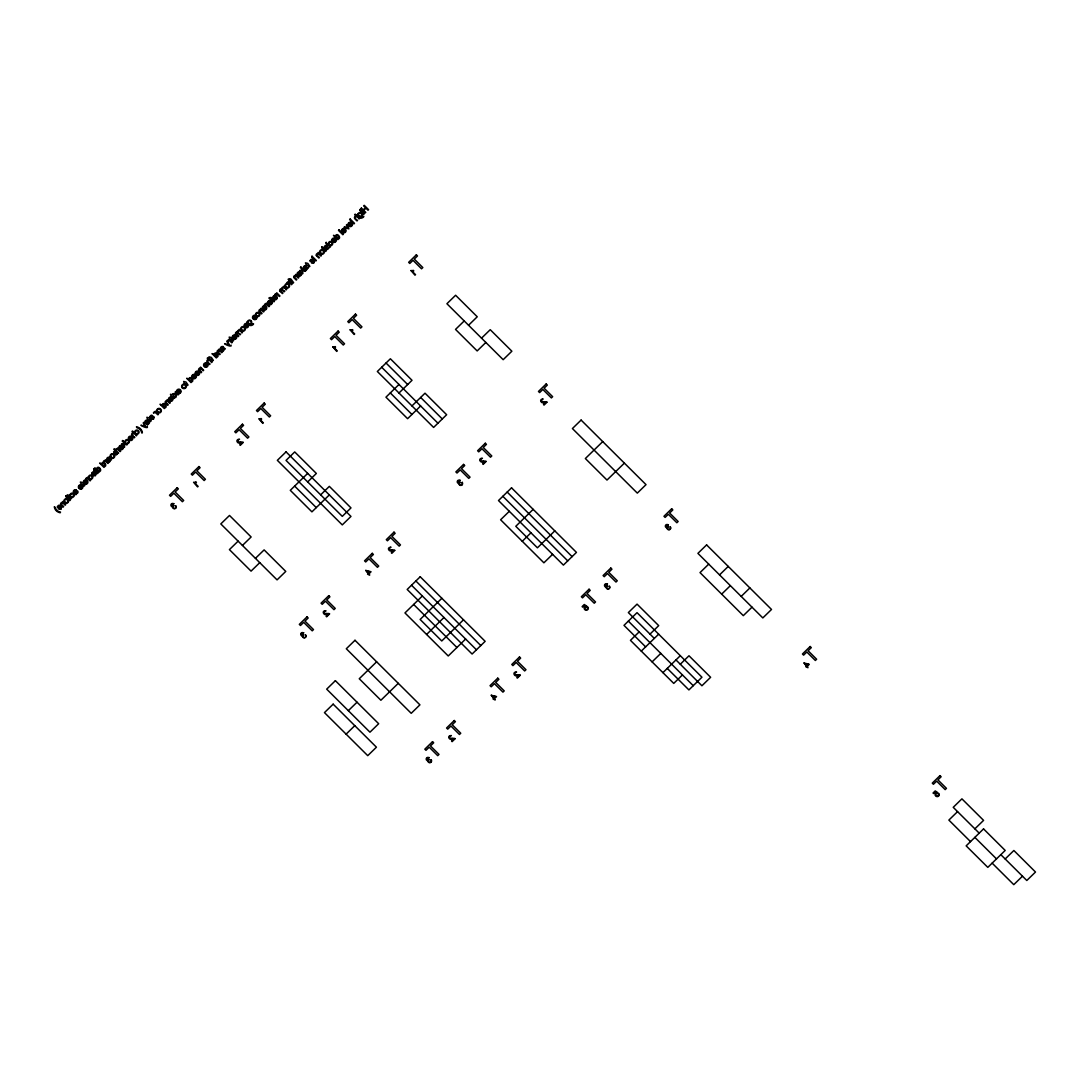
<?xml version="1.0" encoding="UTF-8"?>
<svg xmlns="http://www.w3.org/2000/svg" width="1090" height="1090" viewBox="0 0 1090 1090"><rect width="100%" height="100%" fill="white"/><g stroke="black" fill="none" stroke-linecap="round" stroke-linejoin="round"><path stroke-width="1.5" d="M236.298 333.267L237.484 332.518L240.059 334.807L240.59 334.276C235.113 332.327 240.154 328.335 241.925 332.981L242.471 332.464L239.337 329.344L239.296 330.243M280.498 290.226L281.683 289.477L284.258 291.752L284.79 291.234C279.34 289.327 284.34 285.253 286.139 289.926L286.67 289.409L283.536 286.302L283.495 287.201M310.146 260.551L310.105 261.055A1.649 1.621 10 0 0 310.405 261.709L312.258 259.842M324.329 246.749L324.275 247.253A1.649 1.621 10 0 0 324.575 247.907L326.428 246.04M57.429 506.687L57.375 507.191A1.649 1.621 10 0 0 57.688 507.845L59.528 505.964M91.846 473.169L91.792 473.673A1.649 1.621 10 0 0 92.105 474.327L93.944 472.447M149.875 416.653L149.821 417.157A1.649 1.621 10 0 0 150.134 417.811M59.528 506.659L58.792 509.153L61.081 509.234L61.558 506.796L60.877 508.58M93.931 473.169L93.222 475.676L95.443 475.758L96.029 473.36L95.293 475.063M151.96 416.653L151.265 419.159L153.527 419.2L154.003 416.762L153.322 418.546M312.244 260.565L311.536 263.058L313.811 263.112L314.288 260.673L313.593 262.458M326.414 246.762C323.062 254.556 332.259 244.964 327.763 248.656M147.327 426.572C148.88 428.956 142.368 426.708 140.923 425.195L144.888 426.326L143.226 422.947L143.798 422.375L145.747 426.667M231.026 345.053C232.579 347.478 225.916 345.135 224.608 343.677L228.573 344.822L226.924 341.429L227.497 340.87L229.445 345.162M173.937 503.594L171.716 504.479L172.724 505.842A1.581 1.553 10 0 0 173.514 505.419M303.769 632.718L301.521 633.658L302.543 634.966A1.581 1.553 10 0 0 303.333 634.544M460.307 480.281L458.1 481.126L459.081 482.529A1.581 1.553 10 0 0 459.871 482.107M429.269 757.55L427.048 758.436L428.043 759.798A1.581 1.553 10 0 0 428.833 759.376M607.539 583.927L605.318 584.812L606.326 586.175A1.581 1.553 10 0 0 607.103 585.752L607.716 586.066A1.444 1.417 10 0 0 606.926 588.055A1.444 1.417 10 0 0 609.092 588.477A1.444 1.417 10 0 0 609.146 586.311M668.415 524.644L666.194 525.53L667.189 526.892A1.581 1.553 10 0 0 667.979 526.47M76.327 489.846L74.324 490.786L74.338 492.012M109.736 457.323L107.815 458.154L107.746 459.476M147.858 420.195L145.856 421.121L145.869 422.348M223.45 346.566L221.488 347.451L221.461 348.732M306.454 265.742L304.532 266.573L304.464 267.895M170.462 400.602L169.986 401.202A2.235 2.207 10 0 0 172.942 399.213A2.235 2.207 10 0 0 169.836 397.223A2.235 2.207 10 0 0 169.114 400.793M299.028 275.389L298.537 275.988A2.235 2.207 10 0 0 301.508 274.012A2.235 2.207 10 0 0 298.387 272.023A2.235 2.207 10 0 0 297.679 275.593M269.38 298.551C267.527 297.652 271.437 297.216 271.737 297.788L274.394 301.358L273.863 301.875L271.151 299.164L270.538 299.764L270.007 298.197M288.605 279.83C286.765 278.904 290.676 278.509 290.962 279.067L293.619 282.637L293.087 283.155L290.376 280.443L289.763 281.043L289.259 279.476M54.5 506.864L55.14 507.395A6.785 6.676 10 0 0 55.29 507.831A6.962 6.853 10 0 0 56.83 510.175M136.495 427.007L137.013 427.634M79.393 488.456L81.736 486.167M84.448 483.524L86.805 481.249A1.444 1.417 10 0 1 85.333 483.619M119.886 449.026L122.23 446.737A1.444 1.417 10 0 1 120.758 449.121M129.329 439.829L131.672 437.54A1.444 1.417 10 0 1 130.201 439.924M169.481 400.725L171.825 398.436A1.444 1.417 10 0 1 170.353 400.82M177.575 392.836L179.918 390.561M192.766 378.053L195.11 375.764A1.444 1.417 10 0 1 193.639 378.135M196.132 374.769L198.489 372.48M204.579 366.54L206.923 364.264A1.444 1.417 10 0 1 205.451 366.635M233.26 338.609L235.603 336.32A1.444 1.417 10 0 1 234.132 338.704M245.059 327.109L247.416 324.82A1.444 1.417 10 0 1 245.945 327.204M253.507 318.893L255.85 316.604A1.444 1.417 10 0 1 254.379 318.989M263.29 309.356L265.633 307.08A1.444 1.417 10 0 1 264.175 309.451M268.685 304.11L271.042 301.821M273.753 299.178L276.097 296.889A1.444 1.417 10 0 1 274.625 299.26M298.033 275.525L300.39 273.236A1.444 1.417 10 0 1 298.919 275.606M332.791 241.68L335.134 239.391M342.573 232.143L344.917 229.867A1.444 1.417 10 0 1 343.459 232.238M348.991 225.903L351.334 223.614A1.444 1.417 10 0 1 349.863 225.998M60.168 512.504L60.55 512.123A7.725 7.603 10 0 1 56.789 510.215M142.163 432.648L141.782 433.016A7.725 7.603 10 0 0 139.874 429.296A6.853 6.744 10 0 0 137.013 427.634M350.122 329.807L354.127 334.466L354.659 333.935L351.266 330.57A4.673 4.592 10 0 0 352.969 330.147M410.998 270.524L414.99 275.171L415.535 274.653L412.143 271.287A4.673 4.592 10 0 0 413.846 270.865M243.152 442.54L240.277 445.333L239.773 444.829L241.898 442.758A2.97 2.929 10 0 0 241.094 442.69C237.416 444.952 234.609 438.957 239.541 439.27C238.901 438.889 235.154 442.417 240.44 442.036M238.124 541.144L229.418 549.619L251.054 571.133L259.761 562.672M307.693 473.387L290.294 490.323L311.931 511.85L329.33 494.915M398.994 384.457L385.955 397.169L407.592 418.683L420.631 405.984M464.217 320.937L455.525 329.412L477.161 350.939L485.854 342.464M242.443 545.45L251.136 536.975L229.5 515.461L220.807 523.922L277.064 579.88L285.757 571.419L264.121 549.891L255.428 558.366M307.666 481.93L316.359 473.455L294.722 451.941L286.03 460.402L342.287 516.36L350.98 507.899L329.344 486.372L320.651 494.846M398.981 393L412.02 380.301L390.383 358.774L377.344 371.486L433.602 427.43L446.641 414.731L425.005 393.204L411.966 405.916M468.55 325.242L477.243 316.781L455.606 295.254L446.914 303.728L503.171 359.686L511.864 351.212L490.228 329.684L481.535 338.159M329.493 614.011L326.618 616.804L326.114 616.3L328.24 614.229A2.97 2.929 10 0 0 327.436 614.174C323.58 616.572 321.032 609.978 326.046 610.85C324.779 610.386 321.741 613.956 326.782 613.506M394.716 550.491L391.841 553.284L391.337 552.78L393.463 550.709A2.97 2.929 10 0 0 392.659 550.654C388.953 552.753 386.146 547.112 391.024 547.18C390.697 546.894 386.609 550.368 392.005 549.987M486.031 461.56L483.156 464.367L482.638 463.85L484.778 461.779A2.97 2.929 10 0 0 483.974 461.724C480.322 463.999 477.461 457.895 482.42 458.304C481.821 457.991 478.019 461.452 483.32 461.056M546.908 402.278L544.033 405.071L543.515 404.567L545.654 402.496A2.97 2.929 10 0 0 544.85 402.442C541.43 404.594 538.269 399.076 543.12 398.926C543.161 398.681 538.637 402.128 544.196 401.774M422.348 595.985L404.962 612.934L448.235 655.976L465.621 639.026M509.316 511.292L500.61 519.767L543.896 562.808L552.589 554.333M376.636 661.807L359.25 678.743L380.887 700.257L398.286 683.321M441.859 598.287L420.127 619.461L441.763 640.975L463.495 619.801M533.173 509.357L515.788 526.293L537.424 547.82L554.81 530.871M602.743 441.6L585.357 458.536L606.994 480.063L624.379 463.127M348.323 710.68L357.03 702.205M426.599 634.448L443.984 617.512M522.246 541.294L530.953 532.819M346.102 734.142L354.795 725.668M454.993 738.829L452.118 741.636L451.614 741.118L453.74 739.047A2.97 2.929 10 0 0 452.936 738.993C449.38 741.255 446.341 735.232 451.383 735.573C450.633 735.232 447.023 738.707 452.282 738.325M520.216 675.309L517.341 678.116L516.837 677.599L518.963 675.528A2.97 2.929 10 0 0 518.159 675.473C514.534 677.735 511.605 671.685 516.606 672.053C516.02 671.699 512.191 675.187 517.505 674.805M639.162 631.887L630.456 640.348L673.743 683.403L682.435 674.928M708.732 564.13L700.025 572.604L743.312 615.646L752.005 607.171M649.994 634.107L658.701 625.633L637.051 604.119L628.358 612.58L654.327 638.413M641.274 651.111L658.673 634.176M719.55 574.893L728.243 566.419M652.106 661.875L660.799 653.401M721.675 594.118L730.368 585.657M662.924 672.639L680.31 655.703M741.186 596.407L749.879 587.946M680.296 664.232L688.989 655.771L710.625 677.285L701.933 685.76L675.964 659.927M957.565 811.628L948.872 820.089L970.509 841.616M974.869 828.836L983.575 820.375L961.925 798.847L953.232 807.322L979.202 833.142M1005.171 858.975L1013.864 850.5L1035.5 872.027L1026.807 880.488L1000.838 854.669M1022.475 876.183L1013.782 884.658L992.145 863.13M587.333 607.62L587.946 607.116A2.003 1.976 10 0 1 586.093 610.209A2.085 2.044 10 0 1 585.739 606.176M938.258 794.024L938.872 793.52A2.003 1.976 10 0 1 937.019 796.613A2.085 2.044 10 0 1 936.664 792.58M462.433 482.298L461.833 482.747A1.444 1.417 10 0 1 461.86 484.832A1.444 1.417 10 0 1 459.694 484.41A1.444 1.417 10 0 1 460.457 482.38M150.12 417.811L151.973 415.93M327.504 248.902L326.441 248.248A7.575 7.453 10 0 1 326.7 247.811A14.77 14.524 10 0 0 326.986 247.321L327.232 245.918L326.033 245.264A2.194 2.153 10 0 0 324.411 246.776M313.334 262.704L312.271 262.05A7.575 7.453 10 0 1 312.53 261.614A14.77 14.524 10 0 0 312.816 261.123L313.062 259.72L311.863 259.066A2.194 2.153 10 0 0 310.241 260.578M153.05 418.805L152.001 418.151A7.575 7.453 10 0 1 152.259 417.702A14.77 14.524 10 0 0 152.532 417.225L152.777 415.808L151.646 415.154A2.194 2.153 10 0 0 149.957 416.68M95.021 475.322L93.972 474.668A7.575 7.453 10 0 1 94.217 474.218A14.77 14.524 10 0 0 94.503 473.741L94.748 472.324L93.481 471.684A2.194 2.153 10 0 0 91.928 473.196M60.604 508.839L59.555 508.185A7.575 7.453 10 0 1 59.8 507.736A14.77 14.524 10 0 0 60.086 507.259L60.332 505.842L59.133 505.188A2.194 2.153 10 0 0 57.511 506.714M223.641 348.282L223.191 348.555A6.131 6.036 10 0 1 222.033 349.291L223.695 349.89L224.377 348.418M148.049 421.912L147.545 422.212A6.131 6.036 10 0 1 146.428 422.92L148.049 423.533L148.826 422.103M109.913 459.04L109.422 459.34A6.131 6.036 10 0 1 108.305 460.048L109.927 460.661L110.703 459.231M76.518 491.576L76.014 491.876A6.131 6.036 10 0 1 74.91 492.571L76.518 493.184L77.308 491.754M306.631 267.459L306.14 267.759A6.131 6.036 10 0 1 305.023 268.467L306.644 269.08L307.394 267.622M200.356 368.488L199.293 369.728L201.636 372.221L201.105 372.739L199.007 370.655A3.352 3.297 10 0 1 198.666 370.246A1.567 1.54 10 0 1 200.451 368.175M166.947 401.038L165.871 402.264L168.228 404.758L167.697 405.276L165.598 403.191A3.352 3.297 10 0 1 165.258 402.796A1.567 1.54 10 0 1 167.042 400.725M295.499 275.825L294.436 277.064L296.793 279.558L296.262 280.076L294.205 278.032A3.352 3.297 10 0 1 293.81 277.582A1.567 1.54 10 0 1 295.608 275.511M62.348 502.899L61.285 504.125L63.629 506.618L63.097 507.136L61.013 505.052A3.352 3.297 10 0 1 60.659 504.656A1.567 1.54 10 0 1 62.457 502.585M218.913 350.421L217.85 351.648L220.207 354.141L219.676 354.659L217.619 352.615A3.352 3.297 10 0 1 217.223 352.179A1.567 1.54 10 0 1 219.022 350.108M287.324 282.8L289 282.433L291.534 284.667L292.066 284.149L288.932 281.029L288.932 281.969M275.184 294.627L276.86 294.259L279.394 296.494L279.926 295.976L276.792 292.856L276.792 293.796M264.734 304.805L266.41 304.451L268.93 306.685L269.475 306.154L266.341 303.047L266.328 303.987M227.606 340.952L229.282 340.598L231.816 342.832L232.347 342.315L229.213 339.194L229.213 340.135A1.472 1.444 10 0 0 227.333 340.857M153.704 412.933L155.38 412.579L157.914 414.813L158.445 414.295L155.311 411.175L155.311 412.115M115.921 449.734L117.597 449.366L120.132 451.601L120.663 451.083L117.529 447.963L117.529 448.903M103.768 461.56L105.444 461.206L107.978 463.441L108.51 462.923L105.376 459.803L105.376 460.743A1.472 1.444 10 0 0 103.482 461.465M85.892 478.973L87.568 478.619L90.102 480.854L90.633 480.322L87.5 477.216L87.5 478.156M936.692 792.757L935.302 791.831L933.571 793.52L933.054 793.016L935.22 790.918L937.863 792.716L937.427 793.261A1.376 1.349 10 0 0 935.915 794.774A1.376 1.349 10 0 0 937.727 795.904A1.376 1.349 10 0 0 938.422 793.915M585.78 606.353L584.376 605.427L582.646 607.116L582.142 606.612L584.294 604.514L586.938 606.312L586.502 606.857A1.376 1.349 10 0 0 584.989 608.37A1.376 1.349 10 0 0 586.802 609.501A1.376 1.349 10 0 0 587.51 607.512M668.061 526.375L668.592 526.783A1.444 1.417 10 0 0 667.802 528.773A1.444 1.417 10 0 0 669.969 529.195A1.444 1.417 10 0 0 670.023 527.029M173.596 505.338L174.114 505.733A1.444 1.417 10 0 0 173.337 507.722A1.444 1.417 10 0 0 175.49 508.144A1.444 1.417 10 0 0 175.544 505.978M358.092 214.43L357.22 214.526C360.681 223.109 367.548 212.931 361.294 217.401A4.197 4.128 10 0 1 360.681 216.883L360.49 216.706A1.608 1.581 10 0 0 361.717 216.338M356.239 216.202L354.686 214.648L355.217 214.131L359.55 218.436L359.019 218.954C357.193 214.58 352.37 217.646 357.52 220.412L356.989 220.929L354.999 218.954A1.853 1.826 10 0 1 356.267 215.861M974.855 837.379L996.492 858.893M318.253 253.357L318.28 252.444L321.414 255.564L320.882 256.082L319.179 254.379A1.758 1.73 10 0 0 318.13 253.738L317.04 255.046L319.397 257.54L318.866 258.058L316.849 256.055A3.352 3.297 10 0 1 316.413 255.564M386.037 363.011L407.674 384.538M420.658 397.441L442.295 418.969M295.649 275.375L295.676 274.462L298.81 277.582L298.279 278.1L296.575 276.397A1.758 1.73 10 0 0 295.526 275.756M381.691 367.248L437.948 423.206M507.191 492.067L572.1 556.636M502.844 496.304L567.754 560.86M628.344 621.123L693.254 685.692M390.302 392.931L411.938 414.459M645.634 646.874L623.998 625.36L637.037 612.662L701.946 677.217L688.907 689.916L667.271 668.402M280.253 291.425L282.405 293.564L282.937 293.047L280.58 290.635M247.757 321.877L246.885 321.986C250.387 330.474 257.322 320.487 250.918 324.82A4.197 4.128 10 0 1 250.346 324.329L250.155 324.166A1.608 1.581 10 0 0 251.381 323.798M236.053 334.48L238.206 336.619L238.737 336.102L236.394 333.704M219.063 349.958L219.09 349.059L222.224 352.165L221.692 352.683L219.989 350.994M208.79 359.795L207.25 358.242L207.781 357.724L212.1 362.03L211.569 362.548C209.757 358.133 204.92 361.362 210.07 364.006L209.539 364.523L207.55 362.548M261.15 418.587L261.668 419.105A4.673 4.592 10 0 1 259.965 419.5L263.344 422.866L262.813 423.383L258.821 418.737A3.788 3.72 10 0 0 261.123 418.533M415.876 580.997L480.785 645.553M200.492 368.038L200.533 367.126L203.666 370.246L203.135 370.764L201.418 369.06M411.53 585.235L476.439 649.79M294.641 486.099L316.277 507.613M413.655 604.46L456.928 647.501M167.083 400.589L167.124 399.676L170.258 402.782L169.713 403.314L168.01 401.611A1.758 1.73 10 0 0 166.961 400.956M195.928 482.107L196.445 482.625A4.673 4.592 10 0 1 194.742 483.02L198.121 486.385L197.59 486.903L193.598 482.257A3.788 3.72 10 0 0 195.9 482.053M133.552 433.071L131.999 431.531L132.53 431.013L136.85 435.319L136.318 435.837C134.615 431.517 129.628 434.474 134.819 437.294L134.288 437.812L132.299 435.837M62.498 502.449L62.525 501.536L65.659 504.656L65.127 505.174L63.411 503.471A1.758 1.73 10 0 0 62.375 502.831M212.441 360.286L209.498 358.406L208.939 356.798L211.365 357.397L213.368 360.368L212.155 361.049M173.964 397.755L171.021 395.874L170.462 394.267L172.888 394.866L174.891 397.836L173.678 398.518M70.714 498.307L67.771 496.427L67.212 494.819L69.637 495.419L71.654 498.389L70.428 499.07M308.933 266.314L305.99 264.42L305.432 262.813L307.857 263.412L309.86 266.382L308.647 267.064M232.674 340.571L229.731 338.69L229.172 337.083L231.611 337.682L233.614 340.652L232.388 341.334M187.126 384.947L184.183 383.067L183.624 381.445L186.049 382.045L188.052 385.015L186.84 385.71M150.338 420.767L147.395 418.873L146.837 417.266L149.262 417.865L151.278 420.835L150.052 421.53M83.876 485.486L80.933 483.606L80.374 481.998L82.799 482.598L84.816 485.568L83.589 486.249M348.691 224.145A1.621 1.594 10 0 0 349.127 224.908C353.691 223.273 348.541 221.72 348.718 224.131M204.307 364.782C204.13 362.343 209.307 363.937 204.702 365.559A1.621 1.594 10 0 1 204.28 364.782M169.209 398.967C169.032 396.528 174.209 398.123 169.604 399.744A1.621 1.594 10 0 1 169.182 398.967M79.12 486.699C78.943 484.26 84.121 485.854 79.516 487.475A1.621 1.594 10 0 1 79.093 486.699M609.419 586.134A1.853 1.812 10 0 1 608.274 589.036A1.853 1.812 10 0 1 606.217 586.652M606.503 587.074A1.69 1.662 10 0 1 604.555 584.989A1.69 1.662 10 0 1 607.307 584.199M517.573 674.996A4.088 4.019 10 0 1 520.312 675.091M431.149 759.757A1.853 1.812 10 0 1 430.005 762.659A1.853 1.812 10 0 1 427.934 760.275M428.234 760.697A1.69 1.662 10 0 1 426.272 758.613A1.69 1.662 10 0 1 429.024 757.809M430.877 759.934A1.444 1.417 10 0 1 430.822 762.101A1.444 1.417 10 0 1 428.656 761.678A1.444 1.417 10 0 1 429.433 759.648M452.35 738.516A4.088 4.019 10 0 1 455.089 738.611M60.141 512.722A6.799 6.69 10 0 1 54.337 506.877M70.673 495.296A1.458 1.431 10 0 1 72.185 493.825A1.458 1.431 10 0 1 73.561 495.432A1.458 1.431 10 0 1 71.831 496.645M70.073 495.8A2.139 2.098 10 0 1 71.981 493.13A2.139 2.098 10 0 1 74.229 495.555A2.139 2.098 10 0 1 71.341 497.176M76.232 490.01A1.962 1.921 10 0 0 73.371 492.108A3.27 3.216 10 0 0 73.752 492.462L75.156 493.893A2.957 2.902 10 0 1 75.823 494.778L76.327 494.274A1.621 1.594 10 0 0 76.041 493.784C79.12 493.702 78.207 489.601 76.205 491.004A3.624 3.556 10 0 0 75.864 491.222L75.66 491.358A7.807 7.684 10 0 1 74.488 492.162M81.764 486.154A1.444 1.417 10 0 1 80.265 488.552M79.025 488.538A2.235 2.207 10 0 1 79.747 484.955A2.235 2.207 10 0 1 82.867 486.944A2.235 2.207 10 0 1 79.856 489.056M84.094 483.606A2.235 2.207 10 0 1 84.802 480.022A2.235 2.207 10 0 1 87.922 482.012A2.235 2.207 10 0 1 84.911 484.123M85.606 478.878A1.472 1.444 10 0 1 87.541 478.06M89.23 477.229A1.458 1.431 10 0 1 90.742 475.758A1.458 1.431 10 0 1 92.119 477.366A1.458 1.431 10 0 1 90.388 478.578M88.631 477.72A2.139 2.098 10 0 1 90.538 475.049A2.139 2.098 10 0 1 92.786 477.488A2.139 2.098 10 0 1 89.898 479.096M109.64 457.487A1.962 1.921 10 0 0 106.779 459.571A3.27 3.216 10 0 0 107.161 459.939L108.564 461.356A2.957 2.902 10 0 1 109.232 462.255L109.722 461.738A1.621 1.594 10 0 0 109.436 461.247L111.602 459.612L109.749 458.399A3.624 3.556 10 0 0 109.259 458.686L109.068 458.836A7.807 7.684 10 0 1 107.896 459.626M115.635 449.625A1.472 1.444 10 0 1 117.556 448.808M119.519 449.107A2.235 2.207 10 0 1 120.241 445.524A2.235 2.207 10 0 1 123.347 447.513A2.235 2.207 10 0 1 120.336 449.625M125.663 441.736A1.458 1.431 10 0 1 127.176 440.265A1.458 1.431 10 0 1 128.566 441.872A1.458 1.431 10 0 1 126.835 443.085M125.064 442.24A2.139 2.098 10 0 1 126.985 439.57A2.139 2.098 10 0 1 129.22 441.995A2.139 2.098 10 0 1 126.331 443.603M128.961 439.897A2.235 2.207 10 0 1 129.683 436.327A2.235 2.207 10 0 1 132.803 438.316A2.235 2.207 10 0 1 129.778 440.428M132.217 435.932A1.853 1.826 10 0 1 133.58 432.744M135.46 432.199A1.458 1.431 10 0 1 136.972 430.727A1.458 1.431 10 0 1 138.348 432.335A1.458 1.431 10 0 1 136.618 433.561M134.847 432.703A2.139 2.098 10 0 1 136.768 430.032A2.139 2.098 10 0 1 139.002 432.471A2.139 2.098 10 0 1 136.114 434.079M136.509 426.871A6.772 6.663 10 0 1 142.395 432.621M147.763 420.358A1.962 1.921 10 0 0 144.902 422.443A3.27 3.216 10 0 0 145.283 422.811L146.687 424.228A2.957 2.902 10 0 1 147.354 425.127L147.845 424.609A1.621 1.594 10 0 0 147.559 424.119C150.638 424.037 149.739 419.936 147.736 421.34A3.624 3.556 10 0 0 147.395 421.558L147.232 421.68A7.807 7.684 10 0 1 146.019 422.498M153.417 412.838A1.472 1.444 10 0 1 155.339 412.02M179.932 390.533A1.444 1.417 10 0 1 178.447 392.931M177.207 392.918A2.235 2.207 10 0 1 177.929 389.334A2.235 2.207 10 0 1 181.049 391.324A2.235 2.207 10 0 1 178.038 393.435M192.399 378.121A2.235 2.207 10 0 1 193.121 374.551A2.235 2.207 10 0 1 196.227 376.541A2.235 2.207 10 0 1 193.216 378.652M198.503 372.453A1.444 1.417 10 0 1 197.018 374.851M195.778 374.837A2.235 2.207 10 0 1 196.486 371.254A2.235 2.207 10 0 1 199.606 373.257A2.235 2.207 10 0 1 196.595 375.355M200.369 368.42A1.758 1.73 10 0 1 201.364 369.101M204.212 366.621A2.235 2.207 10 0 1 204.934 363.038A2.235 2.207 10 0 1 208.04 365.027A2.235 2.207 10 0 1 205.029 367.139M207.468 362.657A1.853 1.826 10 0 1 208.83 359.455M218.94 350.34A1.758 1.73 10 0 1 219.935 351.021M223.355 346.729A1.962 1.921 10 0 0 220.493 348.814A3.27 3.216 10 0 0 220.875 349.181L222.278 350.612A2.957 2.902 10 0 1 222.946 351.498L223.436 350.98A1.621 1.594 10 0 0 223.164 350.503L225.33 348.8L223.368 347.696A3.624 3.556 10 0 0 222.987 347.942L222.823 348.051A7.807 7.684 10 0 1 221.611 348.882M232.892 338.677A2.235 2.207 10 0 1 233.614 335.107A2.235 2.207 10 0 1 236.734 337.096A2.235 2.207 10 0 1 233.71 339.208M237.402 332.096A1.472 1.444 10 0 1 239.255 330.365M235.917 334.616A1.608 1.581 10 0 1 237.525 331.987M244.705 327.177A2.235 2.207 10 0 1 245.414 323.607A2.235 2.207 10 0 1 248.534 325.597A2.235 2.207 10 0 1 245.522 327.709M247.43 321.822A2.139 2.098 10 0 1 250.455 320.337A2.139 2.098 10 0 1 251.15 323.594M253.139 318.961A2.235 2.207 10 0 1 253.861 315.392A2.235 2.207 10 0 1 256.981 317.381A2.235 2.207 10 0 1 253.956 319.493M256.259 314.56A1.458 1.431 10 0 1 257.771 313.089A1.458 1.431 10 0 1 259.147 314.697A1.458 1.431 10 0 1 257.417 315.909M255.659 315.051A2.139 2.098 10 0 1 257.567 312.38A2.139 2.098 10 0 1 259.815 314.819A2.139 2.098 10 0 1 256.913 316.427M262.935 309.437A2.235 2.207 10 0 1 263.644 305.854A2.235 2.207 10 0 1 266.764 307.843A2.235 2.207 10 0 1 263.753 309.955M264.448 304.696A1.472 1.444 10 0 1 266.369 303.892M271.056 301.794A1.444 1.417 10 0 1 269.571 304.192M268.331 304.178A2.235 2.207 10 0 1 269.039 300.608A2.235 2.207 10 0 1 272.159 302.598A2.235 2.207 10 0 1 269.148 304.696M273.386 299.246A2.235 2.207 10 0 1 274.108 295.676A2.235 2.207 10 0 1 277.228 297.665A2.235 2.207 10 0 1 274.203 299.764M274.912 294.518A1.472 1.444 10 0 1 276.833 293.701M281.602 289.054A1.472 1.444 10 0 1 283.454 287.324M280.116 291.561A1.608 1.581 10 0 1 281.724 288.932M287.052 282.692A1.472 1.444 10 0 1 288.973 281.874M303.538 267.977A3.27 3.216 10 0 0 303.878 268.358L305.282 269.775A2.957 2.902 10 0 1 305.949 270.661L306.44 270.156A1.621 1.594 10 0 0 306.154 269.666L308.32 268.031L306.467 266.818A3.624 3.556 10 0 0 305.977 267.104L305.786 267.254A7.807 7.684 10 0 1 304.614 268.045M303.497 267.99A1.962 1.921 10 0 1 306.358 265.906M316.345 255.605A1.567 1.54 10 0 1 318.212 253.493M329.125 243.588A1.458 1.431 10 0 1 330.638 242.116A1.458 1.431 10 0 1 332.014 243.724A1.458 1.431 10 0 1 330.297 244.937M328.526 244.078A2.139 2.098 10 0 1 330.434 241.408A2.139 2.098 10 0 1 332.682 243.847A2.139 2.098 10 0 1 329.793 245.454M335.148 239.364A1.444 1.417 10 0 1 333.663 241.762M332.423 241.748A2.235 2.207 10 0 1 333.145 238.179A2.235 2.207 10 0 1 336.251 240.168A2.235 2.207 10 0 1 333.24 242.28M342.206 232.225A2.235 2.207 10 0 1 342.928 228.641A2.235 2.207 10 0 1 346.048 230.63A2.235 2.207 10 0 1 343.037 232.742M348.623 225.971A2.235 2.207 10 0 1 349.345 222.401A2.235 2.207 10 0 1 352.452 224.39A2.235 2.207 10 0 1 349.44 226.502M357.765 214.362A2.139 2.098 10 0 1 360.79 212.877A2.139 2.098 10 0 1 361.485 216.147M670.295 526.851A1.853 1.812 10 0 1 669.151 529.754A1.853 1.812 10 0 1 667.08 527.369M667.38 527.792A1.69 1.662 10 0 1 665.418 525.707A1.69 1.662 10 0 1 668.17 524.903M175.817 505.801A1.853 1.812 10 0 1 174.672 508.703A1.853 1.812 10 0 1 172.615 506.319M172.915 506.741A1.69 1.662 10 0 1 170.953 504.67A1.69 1.662 10 0 1 173.705 503.866M326.85 613.684A4.088 4.019 10 0 1 329.589 613.793M305.65 634.925A1.853 1.812 10 0 1 304.505 637.827A1.853 1.812 10 0 1 302.434 635.456M302.734 635.879A1.69 1.662 10 0 1 300.772 633.794A1.69 1.662 10 0 1 303.524 632.99M305.377 635.102A1.444 1.417 10 0 1 305.323 637.282A1.444 1.417 10 0 1 303.156 636.86A1.444 1.417 10 0 1 303.933 634.83M392.073 550.164A4.088 4.019 10 0 1 394.812 550.273M544.251 401.951A4.088 4.019 10 0 1 546.989 402.06M413.314 270.32A3.788 3.72 10 0 1 410.984 270.565M462.187 482.489A1.853 1.812 10 0 1 461.029 485.391A1.853 1.812 10 0 1 458.972 483.006M459.272 483.429A1.69 1.662 10 0 1 457.31 481.344A1.69 1.662 10 0 1 460.062 480.54M483.374 461.247A4.088 4.019 10 0 1 486.113 461.343M240.495 442.213A4.088 4.019 10 0 1 243.234 442.308M352.438 329.602A3.788 3.72 10 0 1 350.122 329.848M96.629 468.768L94.558 467.992L98.89 472.297L99.381 471.806C103.087 470.281 97.868 464.531 96.629 468.727M101.683 463.836L99.626 463.059L103.945 467.365L104.449 466.874C108.251 465.376 102.746 459.558 101.683 463.795M162.083 405.03L160.012 404.24L164.345 408.546L164.835 408.069C168.623 406.815 163.214 400.779 162.083 404.949M188.734 379.061L186.676 378.284L190.995 382.576L191.499 382.1C195.287 380.914 189.769 374.688 188.734 379.061M214.049 354.413L211.991 353.623L216.31 357.929L216.815 357.452C220.453 355.967 215.547 350.163 214.062 354.373M335.516 236.121L333.458 235.331L337.777 239.637L338.268 239.16C342.137 237.961 336.442 231.789 335.516 236.067M117.775 453.426L116.344 454.939L113.987 453.753L113.646 451.791L115.322 450.81L113.782 449.271L114.314 448.753L118.633 453.058L117.775 453.426M117.257 453.222C114.968 457.487 113.156 447.704 117.257 453.222M97.146 468.932C100.811 474.668 99.912 465.062 97.16 468.864M102.215 463.999C105.621 469.776 105.158 460.184 102.228 463.877M162.601 405.18C166.116 410.93 165.557 401.379 162.614 405.126M189.265 379.225C193.216 384.947 191.649 375.069 189.265 379.225M214.58 354.563C218.286 360.327 217.346 350.599 214.58 354.563M336.047 236.271C339.835 241.98 338.5 232.374 336.061 236.148M259.652 310.636L262.036 313.389L261.505 313.906L259.447 311.863A3.352 3.297 10 0 1 259.066 311.427A1.567 1.54 10 0 1 260.864 309.356L260.932 308.307L264.066 311.427L263.535 311.944L261.818 310.241A1.758 1.73 10 0 0 260.783 309.601L259.665 310.582M84.189 481.562L84.189 481.766A1.621 1.594 10 0 0 84.598 482.529C88.481 480.744 84.407 479.45 84.189 481.562M119.614 447.064L119.614 447.268A1.621 1.594 10 0 0 120.023 448.031C123.879 445.865 119.573 445.238 119.614 446.995M129.056 437.867L129.056 438.057A1.621 1.594 10 0 0 129.465 438.834C133.266 437.049 129.397 435.796 129.056 437.798M177.302 390.874L177.302 391.078A1.621 1.594 10 0 0 177.711 391.841C181.485 389.634 177.302 389.076 177.302 390.806M192.494 376.077L192.494 376.282A1.621 1.594 10 0 0 192.903 377.058C196.799 374.892 192.48 374.265 192.494 376.023M195.859 372.794L195.873 372.998A1.621 1.594 10 0 0 196.282 373.761C200.165 371.84 196.009 370.818 195.873 372.726M232.988 336.647L232.988 336.851A1.621 1.594 10 0 0 233.396 337.614C237.347 335.679 233.192 334.644 232.988 336.647M244.8 325.147L244.8 325.351A1.621 1.594 10 0 0 245.209 326.114C249.065 324.152 244.95 323.171 244.8 325.079M253.234 316.931L253.234 317.122A1.621 1.594 10 0 0 253.643 317.899C257.567 315.664 253.139 315.133 253.234 316.931M263.017 307.394L263.017 307.598A1.621 1.594 10 0 0 263.426 308.361C267.486 306.222 262.881 305.554 263.017 307.394M268.413 302.134L268.426 302.339A1.621 1.594 10 0 0 268.835 303.102C272.691 300.963 268.44 300.295 268.426 302.066M273.481 297.202L273.481 297.406A1.621 1.594 10 0 0 273.89 298.183C277.705 295.949 273.536 295.417 273.481 297.148M297.761 273.549L297.774 273.753A1.621 1.594 10 0 0 298.183 274.53C301.998 272.582 297.965 271.56 297.774 273.495M332.518 239.705L332.518 239.909A1.621 1.594 10 0 0 332.927 240.686L334.671 238.983L332.532 239.582M342.301 230.181L342.301 230.385A1.621 1.594 10 0 0 342.71 231.148C346.429 228.995 342.328 228.287 342.301 230.181M66.054 495.746L66.136 496.877L66.054 495.746M93.713 468.809L93.795 469.94L93.713 468.809M122.734 440.551L122.203 441.069L124.669 443.521L121.44 444.161L123.81 444.134L124.451 447.391L124.546 444.148L127.067 444.843L122.734 440.551M300.894 267.036L300.363 267.554L302.829 270.007L299.6 270.647L301.971 270.633L302.611 273.876L302.707 270.633L305.227 271.342L300.894 267.036M312.026 256.204L312.108 257.322L312.026 256.204M321.822 246.667L321.891 247.798L321.822 246.667M326.196 242.402L326.278 243.52L326.196 242.402M339.031 229.895L338.5 230.412L342.832 234.718L343.364 234.2L339.031 229.895M350.176 219.049L349.645 219.567L353.964 223.872L354.495 223.355L350.176 219.049M359.945 209.539L360.027 210.656L359.945 209.539M361.417 208.108L360.831 208.667L365.164 212.972L365.736 212.4L363.692 210.384L365.954 208.176L367.998 210.207L368.57 209.648L364.251 205.342L363.665 205.901L365.45 207.672L363.188 209.866L361.417 208.108M67.253 496.931L66.708 497.462L69.842 500.569L70.387 500.051L67.253 496.931M94.912 469.994L94.38 470.512L97.514 473.632L98.045 473.115L94.912 469.994M173.351 393.613L172.711 394.226L175.272 394.635L175.763 397.428L175.994 394.757L178.706 394.553L175.926 394.062L175.49 391.528L175.204 393.94L173.351 393.613M313.225 257.39L312.694 257.908L315.814 261.014L316.359 260.496L313.225 257.39M323.008 247.852L322.477 248.37L325.61 251.49L326.142 250.972L323.008 247.852M327.395 243.588L326.864 244.106L329.998 247.212L330.529 246.694L327.395 243.588M344.617 226.815L344.059 227.347L348.882 228.818L346.947 224.54L346.388 225.085L348.023 228.437L344.617 226.815M361.131 210.724L360.599 211.242L363.733 214.349L364.264 213.831L361.131 210.724M177.207 487.721L169.509 495.228L170.639 496.359L173.855 493.225L182.384 501.713L183.679 500.46L175.149 491.971L178.351 488.865L177.207 487.721M198.952 466.547L191.241 474.055L192.385 475.185L195.601 472.052L204.13 480.54L205.41 479.287L196.881 470.798L200.083 467.692L198.952 466.547M242.43 424.201L234.732 431.708L235.862 432.839L239.078 429.705L247.607 438.194L248.902 436.94L240.372 428.452L243.574 425.345L242.43 424.201M264.161 403.028L256.463 410.535L257.608 411.666L260.823 408.532L269.353 417.02L270.633 415.767L262.104 407.279L265.306 404.172L264.161 403.028M338.091 331.047L330.379 338.54L331.524 339.685L334.739 336.551L343.268 345.026L344.549 343.772L336.02 335.298L339.222 332.178L338.091 331.047M355.476 314.111L347.778 321.604L348.923 322.735L352.138 319.615L360.667 328.09L361.948 326.837L353.419 318.362L356.621 315.242L355.476 314.111M416.353 254.815L408.655 262.322L409.786 263.453L413.001 260.319L421.53 268.808L422.825 267.554L414.295 259.066L417.497 255.959L416.353 254.815M332.736 346.743L336.728 351.402L337.26 350.885L333.881 347.519A4.673 4.592 10 0 0 335.584 347.097L335.08 346.606A3.788 3.72 10 0 1 332.722 346.784M286.057 451.873L277.351 460.334L342.274 524.903L350.966 516.428L286.057 451.873M307.026 616.845L299.328 624.352L300.472 625.483L303.688 622.363L312.217 630.837L313.498 629.584L304.968 621.109L308.17 617.989L307.026 616.845M328.771 595.671L321.073 603.179L322.218 604.31L325.433 601.19L333.962 609.664L335.243 608.411L326.714 599.936L329.916 596.816L328.771 595.671M372.249 553.325L364.55 560.832L365.695 561.963L368.911 558.843L377.44 567.318L378.72 566.064L370.191 557.59L373.393 554.469L372.249 553.325M393.994 532.152L386.296 539.659L387.441 540.79L390.642 537.67L399.172 546.144L400.466 544.891L391.937 536.416L395.139 533.296L393.994 532.152M463.563 464.408L455.865 471.902L457.01 473.033L460.225 469.913L468.755 478.387L470.035 477.134L461.506 468.659L464.708 465.539L463.563 464.408M485.309 443.235L477.611 450.729L478.742 451.859L481.957 448.739L490.486 457.214L491.781 455.961L483.252 447.486L486.44 444.366L485.309 443.235M546.185 383.953L538.474 391.446L539.618 392.577L542.834 389.457L551.363 397.932L552.644 396.678L544.114 388.204L547.316 385.083L546.185 383.953M365.79 570.424L368.147 573.626L367.562 574.198L369.673 575.139L369.169 573.599L371.063 571.76L365.79 570.424M370.041 571.787L368.679 573.108L366.731 571.174L370.041 571.787M354.999 640.28L346.307 648.754L411.216 713.31L419.923 704.849L354.999 640.28M420.222 576.76L407.183 589.458L472.093 654.027L485.145 641.329L420.222 576.76M511.537 487.83L498.498 500.542L563.407 565.097L576.447 552.398L511.537 487.83M581.106 420.072L572.413 428.547L637.323 493.116L646.016 484.641L581.106 420.072M335.379 680.678L326.687 689.153L369.96 732.194L378.666 723.719L335.379 680.678M333.159 704.154L324.466 712.615L367.739 755.656L376.431 747.195L333.159 704.154M432.526 741.677L424.828 749.171L425.972 750.315L429.188 747.181L437.717 755.656L438.998 754.403L430.468 745.928L433.67 742.808L432.526 741.677M454.271 720.504L446.573 727.997L447.718 729.142L450.933 726.008L459.449 734.483L460.743 733.229L452.214 724.755L455.416 721.635L454.271 720.504M497.748 678.157L490.05 685.651L491.195 686.795L494.41 683.662L502.94 692.136L504.22 690.883L495.691 682.408L498.893 679.288L497.748 678.157M519.494 656.984L511.796 664.478L512.94 665.622L516.142 662.488L524.672 670.963L525.966 669.71L517.437 661.235L520.639 658.115L519.494 656.984M589.063 589.227L581.365 596.721L582.51 597.865L585.712 594.731L594.241 603.22L595.535 601.966L587.006 593.478L590.208 590.358L589.063 589.227M610.809 568.053L603.097 575.547L604.242 576.692L607.457 573.558L615.986 582.046L617.267 580.793L608.751 572.305L611.94 569.184L610.809 568.053M671.672 508.771L663.974 516.265L665.118 517.409L668.333 514.276L676.863 522.75L678.144 521.497L669.614 513.022L672.816 509.902L671.672 508.771M491.29 695.243L493.647 698.445L493.062 699.017L495.173 699.971L494.669 698.418L496.563 696.578L491.29 695.243M495.541 696.605L494.179 697.927L492.23 695.992L495.541 696.605M706.606 544.905L697.913 553.366L762.823 617.935L771.516 609.46L706.606 544.905M810.156 646.506L802.458 654L803.602 655.144L806.818 652.011L815.347 660.486L816.628 659.232L808.099 650.757L811.301 647.637L810.156 646.506M804.038 662.979L806.409 666.194L805.823 666.767L807.935 667.707L807.431 666.167L809.311 664.328L804.038 662.979M808.303 664.355L806.941 665.677L804.992 663.742L808.303 664.355M939.989 775.63L932.291 783.124L933.422 784.269L936.637 781.135L945.166 789.623L946.461 788.37L937.931 779.881L941.133 776.761L939.989 775.63M983.548 828.904L966.162 845.854L987.799 867.368L1005.184 850.432L983.548 828.904M65.1 502.272A1.662 1.635 10 0 0 67.825 501.386A1.662 1.635 10 0 0 65.659 499.493A1.662 1.635 10 0 0 65.1 502.272M64.678 502.735A2.344 2.303 10 0 0 68.52 501.536A2.344 2.303 10 0 0 65.523 498.839A2.344 2.303 10 0 0 64.678 502.735M111.316 457.255A1.662 1.635 10 0 0 114.041 456.369A1.662 1.635 10 0 0 111.889 454.476A1.662 1.635 10 0 0 111.316 457.255M110.894 457.718A2.344 2.303 10 0 0 114.75 456.519A2.344 2.303 10 0 0 111.739 453.822A2.344 2.303 10 0 0 110.894 457.718M157.873 411.911A1.662 1.635 10 0 0 160.598 411.025A1.662 1.635 10 0 0 158.445 409.145A1.662 1.635 10 0 0 157.873 411.911M157.451 412.374A2.344 2.303 10 0 0 161.306 411.175A2.344 2.303 10 0 0 158.295 408.491A2.344 2.303 10 0 0 157.451 412.374M182.847 387.59A1.662 1.635 10 0 0 185.572 386.705A1.662 1.635 10 0 0 183.42 384.825A1.662 1.635 10 0 0 182.847 387.59M182.425 388.054A2.344 2.303 10 0 0 186.281 386.855A2.344 2.303 10 0 0 183.27 384.171A2.344 2.303 10 0 0 182.425 388.054M241.898 330.079A1.662 1.635 10 0 0 244.623 329.194A1.662 1.635 10 0 0 242.471 327.3A1.662 1.635 10 0 0 241.898 330.079M241.476 330.543A2.344 2.303 10 0 0 245.332 329.344A2.344 2.303 10 0 0 242.321 326.659A2.344 2.303 10 0 0 241.476 330.543M248.752 323.389A1.608 1.581 10 0 0 251.368 322.463A1.608 1.581 10 0 0 249.228 320.692A1.608 1.581 10 0 0 248.752 323.389M286.098 287.024A1.662 1.635 10 0 0 288.823 286.139A1.662 1.635 10 0 0 286.67 284.258A1.662 1.635 10 0 0 286.098 287.024M285.675 287.501A2.344 2.303 10 0 0 289.531 286.288A2.344 2.303 10 0 0 286.534 283.604A2.344 2.303 10 0 0 285.675 287.501M320.855 253.18A1.662 1.635 10 0 0 323.58 252.294A1.662 1.635 10 0 0 321.427 250.414A1.662 1.635 10 0 0 320.855 253.18M320.433 253.657A2.344 2.303 10 0 0 324.289 252.444A2.344 2.303 10 0 0 321.278 249.76A2.344 2.303 10 0 0 320.433 253.657M359.073 215.943A1.608 1.581 10 0 0 361.689 215.016A1.608 1.581 10 0 0 359.564 213.245A1.608 1.581 10 0 0 359.073 215.943"/></g></svg>
